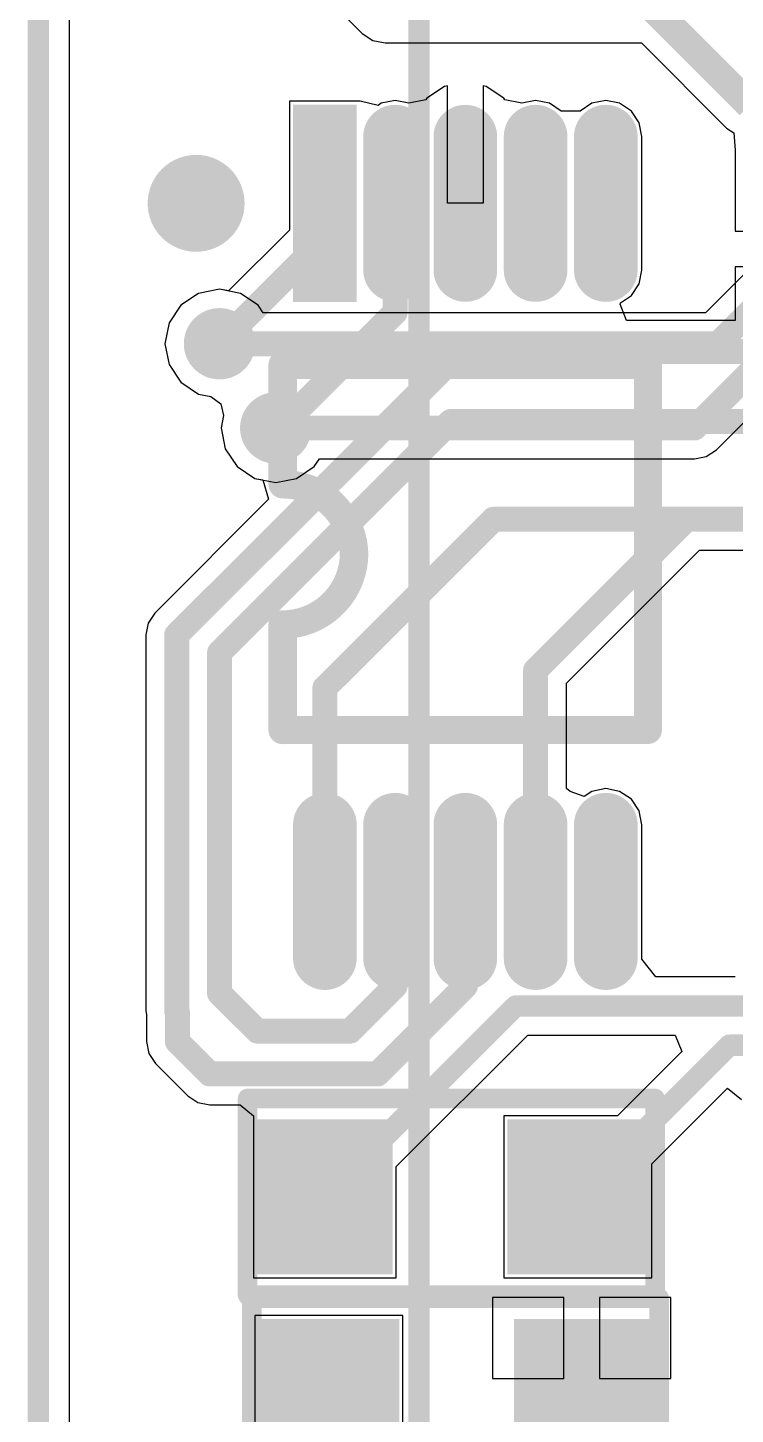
# Model space of a CAD drawing. Header units: millimetres. Extents: x -0.78 to 0.93, y -0.37 to 1.4.
# Drawn here: x -0.7772 to -0.5789, y 0.0542 to 0.4429 of the extents above; entities that cross this region are included whole.
import ezdxf

# ---------------------------------------------------------------- set-up
doc = ezdxf.new("R2010")
doc.units = ezdxf.units.MM
doc.header["$MEASUREMENT"] = 0
for name, color, linetype in [('BottomLayer', 5, 'Continuous'), ('BottomOverlay', 54, 'Continuous'), ('BottomSolder', 6, 'Continuous'), ('TopLayer', 1, 'Continuous'), ('TopOverlay', 2, 'Continuous'), ('ViaHoleLayer', 16, 'Continuous')]:
    doc.layers.add(name, color=color, linetype=linetype)

# ---------------------------------------------------------------- blocks, each defined once
blk = doc.blocks.new('1_69_OLED_38')
at = {"layer": 'TopOverlay', "const_width": 0.006}
for points in [[(-0.77418, -0.41423), (-0.77418, 0.88498)], [(-0.66749, -0.25502), (-0.66749, 0.80262)]]:
    blk.add_lwpolyline(points, dxfattribs=at)
blk = doc.blocks.new('MSOP10_L_B_41')
at = {"layer": 'BottomLayer'}
blk.add_hatch(color=5, dxfattribs=at).paths.add_polyline_path([(-0.03445, 0.07283), (-0.04429, 0.07283), (-0.04429, 0.12008), (-0.03445, 0.12008)])
h = blk.add_hatch(color=5, dxfattribs=at)
edge = h.paths.add_edge_path()
edge.add_arc((-0.01969, 0.11516), 0.00492, 0, 180)
edge.add_line((-0.02461, 0.11516), (-0.02461, 0.07776))
edge.add_arc((-0.01969, 0.07776), 0.00492, 180, 360)
edge.add_line((-0.01476, 0.07776), (-0.01476, 0.11516))
h = blk.add_hatch(color=5, dxfattribs=at)
edge = h.paths.add_edge_path()
edge.add_arc((0, 0.11516), 0.00492, 0, 180)
edge.add_line((-0.00492, 0.11516), (-0.00492, 0.07776))
edge.add_arc((0, 0.07776), 0.00492, 180, 360)
edge.add_line((0.00492, 0.07776), (0.00492, 0.11516))
h = blk.add_hatch(color=5, dxfattribs=at)
edge = h.paths.add_edge_path()
edge.add_arc((0.01969, 0.11516), 0.00492, 0, 180)
edge.add_line((0.01476, 0.11516), (0.01476, 0.07776))
edge.add_arc((0.01969, 0.07776), 0.00492, 180, 360)
edge.add_line((0.02461, 0.07776), (0.02461, 0.11516))
h = blk.add_hatch(color=5, dxfattribs=at)
edge = h.paths.add_edge_path()
edge.add_arc((0.03937, 0.11516), 0.00492, 0, 180)
edge.add_line((0.03445, 0.11516), (0.03445, 0.07776))
edge.add_arc((0.03937, 0.07776), 0.00492, 180, 360)
edge.add_line((0.04429, 0.07776), (0.04429, 0.11516))
h = blk.add_hatch(color=5, dxfattribs=at)
edge = h.paths.add_edge_path()
edge.add_arc((-0.03937, -0.07776), 0.00492, 0, 180)
edge.add_line((-0.04429, -0.07776), (-0.04429, -0.11516))
edge.add_arc((-0.03937, -0.11516), 0.00492, 180, 360)
edge.add_line((-0.03445, -0.11516), (-0.03445, -0.07776))
h = blk.add_hatch(color=5, dxfattribs=at)
edge = h.paths.add_edge_path()
edge.add_arc((-0.01969, -0.07776), 0.00492, 0, 180)
edge.add_line((-0.02461, -0.07776), (-0.02461, -0.11516))
edge.add_arc((-0.01969, -0.11516), 0.00492, 180, 360)
edge.add_line((-0.01476, -0.11516), (-0.01476, -0.07776))
h = blk.add_hatch(color=5, dxfattribs=at)
edge = h.paths.add_edge_path()
edge.add_arc((0, -0.07776), 0.00492, 0, 180)
edge.add_line((-0.00492, -0.07776), (-0.00492, -0.11516))
edge.add_arc((0, -0.11516), 0.00492, 180, 360)
edge.add_line((0.00492, -0.11516), (0.00492, -0.07776))
h = blk.add_hatch(color=5, dxfattribs=at)
edge = h.paths.add_edge_path()
edge.add_arc((0.01969, -0.07776), 0.00492, 0, 180)
edge.add_line((0.01476, -0.07776), (0.01476, -0.11516))
edge.add_arc((0.01969, -0.11516), 0.00492, 180, 360)
edge.add_line((0.02461, -0.11516), (0.02461, -0.07776))
h = blk.add_hatch(color=5, dxfattribs=at)
edge = h.paths.add_edge_path()
edge.add_arc((0.03937, -0.07776), 0.00492, 0, 180)
edge.add_line((0.03445, -0.07776), (0.03445, -0.11516))
edge.add_arc((0.03937, -0.11516), 0.00492, 180, 360)
edge.add_line((0.04429, -0.11516), (0.04429, -0.07776))
at = {"layer": 'BottomSolder'}
blk.add_hatch(color=6, dxfattribs=at).paths.add_polyline_path([(-0.03045, 0.06883), (-0.04829, 0.06883), (-0.04829, 0.12408), (-0.03045, 0.12408)])
h = blk.add_hatch(color=6, dxfattribs=at)
edge = h.paths.add_edge_path()
edge.add_arc((-0.01969, 0.11516), 0.00892, 0, 180)
edge.add_line((-0.02861, 0.11516), (-0.02861, 0.07776))
edge.add_arc((-0.01969, 0.07776), 0.00892, 180, 360)
edge.add_line((-0.01076, 0.07776), (-0.01076, 0.11516))
h = blk.add_hatch(color=6, dxfattribs=at)
edge = h.paths.add_edge_path()
edge.add_arc((0, 0.11516), 0.00892, 0, 180)
edge.add_line((-0.00892, 0.11516), (-0.00892, 0.07776))
edge.add_arc((0, 0.07776), 0.00892, 180, 360)
edge.add_line((0.00892, 0.07776), (0.00892, 0.11516))
h = blk.add_hatch(color=6, dxfattribs=at)
edge = h.paths.add_edge_path()
edge.add_arc((0.01969, 0.11516), 0.00892, 0, 180)
edge.add_line((0.01076, 0.11516), (0.01076, 0.07776))
edge.add_arc((0.01969, 0.07776), 0.00892, 180, 360)
edge.add_line((0.02861, 0.07776), (0.02861, 0.11516))
h = blk.add_hatch(color=6, dxfattribs=at)
edge = h.paths.add_edge_path()
edge.add_arc((0.03937, 0.11516), 0.00892, 0, 180)
edge.add_line((0.03045, 0.11516), (0.03045, 0.07776))
edge.add_arc((0.03937, 0.07776), 0.00892, 180, 360)
edge.add_line((0.04829, 0.07776), (0.04829, 0.11516))
h = blk.add_hatch(color=6, dxfattribs=at)
edge = h.paths.add_edge_path()
edge.add_arc((-0.03937, -0.07776), 0.00892, 0, 180)
edge.add_line((-0.04829, -0.07776), (-0.04829, -0.11516))
edge.add_arc((-0.03937, -0.11516), 0.00892, 180, 360)
edge.add_line((-0.03045, -0.11516), (-0.03045, -0.07776))
h = blk.add_hatch(color=6, dxfattribs=at)
edge = h.paths.add_edge_path()
edge.add_arc((-0.01969, -0.07776), 0.00892, 0, 180)
edge.add_line((-0.02861, -0.07776), (-0.02861, -0.11516))
edge.add_arc((-0.01969, -0.11516), 0.00892, 180, 360)
edge.add_line((-0.01076, -0.11516), (-0.01076, -0.07776))
h = blk.add_hatch(color=6, dxfattribs=at)
edge = h.paths.add_edge_path()
edge.add_arc((0, -0.07776), 0.00892, 0, 180)
edge.add_line((-0.00892, -0.07776), (-0.00892, -0.11516))
edge.add_arc((0, -0.11516), 0.00892, 180, 360)
edge.add_line((0.00892, -0.11516), (0.00892, -0.07776))
h = blk.add_hatch(color=6, dxfattribs=at)
edge = h.paths.add_edge_path()
edge.add_arc((0.01969, -0.07776), 0.00892, 0, 180)
edge.add_line((0.01076, -0.07776), (0.01076, -0.11516))
edge.add_arc((0.01969, -0.11516), 0.00892, 180, 360)
edge.add_line((0.02861, -0.11516), (0.02861, -0.07776))
h = blk.add_hatch(color=6, dxfattribs=at)
edge = h.paths.add_edge_path()
edge.add_arc((0.03937, -0.07776), 0.00892, 0, 180)
edge.add_line((0.03045, -0.07776), (0.03045, -0.11516))
edge.add_arc((0.03937, -0.11516), 0.00892, 180, 360)
edge.add_line((0.04829, -0.11516), (0.04829, -0.07776))
at = {"layer": 'BottomOverlay'}
for points, const_width in [([(-0.06937, 0.09646, 1), (-0.08154, 0.09646, 1)], 0.015), ([(-0.08529, 0.09646, 1), (-0.07779, 0.09646, 1)], 0.0075), ([(-0.07312, 0.09646, 1), (-0.06562, 0.09646, 1)], 0.0075), ([(-0.05318, 0.05118, 1), (-0.04918, 0.05118, 1)], 0.004), ([(-0.05315, 0.05118, 1), (-0.04921, 0.05118, 1)], 0.00394), ([(0.04921, 0.05118, 1), (0.05315, 0.05118, 1)], 0.00394), ([(0.04921, 0.05118, 1), (0.05315, 0.05118, 1)], 0.00394), ([(-0.05318, 0.01811, 1), (-0.04918, 0.01811, 1)], 0.004), ([(-0.05318, 0.01772, 1), (-0.04918, 0.01772, 1)], 0.004), ([(-0.03318, -0.00165, 1), (-0.02918, -0.00165, 1)], 0.004), ([(-0.03318, -0.00228, 1), (-0.02918, -0.00228, 1)], 0.004), ([(-0.05318, -0.02165, 1), (-0.04918, -0.02165, 1)], 0.004), ([(-0.05318, -0.02189, 1), (-0.04918, -0.02189, 1)], 0.004), ([(-0.05318, -0.05118, 1), (-0.04918, -0.05118, 1)], 0.004), ([(-0.05315, -0.05118, 1), (-0.04921, -0.05118, 1)], 0.00394), ([(0.04921, -0.05118, 1), (0.05315, -0.05118, 1)], 0.00394), ([(0.04921, -0.05118, 1), (0.05315, -0.05118, 1)], 0.00394)]:
    blk.add_lwpolyline(points, format="xyb", close=True, dxfattribs=dict(at, const_width=const_width))
for points, const_width in [([(-0.05118, 0.01811), (-0.05118, 0.05118)], 0.008), ([(-0.05118, 0.05118), (0.05118, 0.05118)], 0.00787), ([(0.05118, -0.05118), (0.05118, 0.05118)], 0.00787), ([(-0.05118, -0.05118), (-0.05118, -0.02189)], 0.008), ([(-0.05118, -0.05118), (0.05118, -0.05118)], 0.00787)]:
    blk.add_lwpolyline(points, dxfattribs=dict(at, const_width=const_width))
at = {"layer": 'BottomOverlay', "const_width": 0.008}
for points in [[(-0.05118, 0.01772, -0.414214), (-0.03118, -0.00228)], [(-0.03118, -0.00165, -0.414214), (-0.05118, -0.02165)]]:
    blk.add_lwpolyline(points, format="xyb", dxfattribs=at)
blk = doc.blocks.new('0603R_B_42')
at = {"layer": 'BottomLayer'}
for points in [[(-0.05043, 0.01772), (-0.02043, 0.01772), (-0.02043, -0.01772), (-0.05043, -0.01772)], [(0.01969, 0.01772), (0.05118, 0.01772), (0.05118, -0.01772), (0.01969, -0.01772)]]:
    blk.add_hatch(color=5, dxfattribs=at).paths.add_polyline_path(points)
at = {"layer": 'BottomSolder'}
for points in [[(-0.05443, 0.02172), (-0.01643, 0.02172), (-0.01643, -0.02172), (-0.05443, -0.02172)], [(0.01569, 0.02172), (0.05518, 0.02172), (0.05518, -0.02172), (0.01569, -0.02172)]]:
    blk.add_hatch(color=6, dxfattribs=at).paths.add_polyline_path(points)
at = {"layer": 'BottomOverlay', "const_width": 0.00551}
for points in [[(-0.05709, 0.02756), (-0.05709, -0.02756)], [(0.05709, 0.02756), (-0.05709, 0.02756)], [(0.05709, 0.02756), (0.05709, -0.02756)], [(0.05709, -0.02756), (-0.05709, -0.02756)]]:
    blk.add_lwpolyline(points, dxfattribs=at)
at = {"layer": 'BottomOverlay', "const_width": 0.00276}
for points in [[(-0.05847, 0.02756, 1), (-0.05571, 0.02756, 1)], [(-0.05847, 0.02756, 1), (-0.05571, 0.02756, 1)], [(0.05571, 0.02756, 1), (0.05847, 0.02756, 1)], [(0.05571, 0.02756, 1), (0.05847, 0.02756, 1)], [(-0.05847, -0.02756, 1), (-0.05571, -0.02756, 1)], [(-0.05847, -0.02756, 1), (-0.05571, -0.02756, 1)], [(0.05571, -0.02756, 1), (0.05847, -0.02756, 1)], [(0.05571, -0.02756, 1), (0.05847, -0.02756, 1)]]:
    blk.add_lwpolyline(points, format="xyb", close=True, dxfattribs=at)
blk = doc.blocks.new('0603R_B_51')
at = {"layer": 'BottomLayer'}
for points in [[(-0.05043, 0.01772), (-0.02043, 0.01772), (-0.02043, -0.01772), (-0.05043, -0.01772)], [(0.01969, 0.01772), (0.05118, 0.01772), (0.05118, -0.01772), (0.01969, -0.01772)]]:
    blk.add_hatch(color=5, dxfattribs=at).paths.add_polyline_path(points)
at = {"layer": 'BottomSolder'}
for points in [[(-0.05443, 0.02172), (-0.01643, 0.02172), (-0.01643, -0.02172), (-0.05443, -0.02172)], [(0.01568, 0.02172), (0.05518, 0.02172), (0.05518, -0.02172), (0.01568, -0.02172)]]:
    blk.add_hatch(color=6, dxfattribs=at).paths.add_polyline_path(points)
at = {"layer": 'BottomOverlay', "const_width": 0.00551}
for points in [[(-0.05709, 0.02756), (0.05709, 0.02756)], [(-0.05709, -0.02756), (-0.05709, 0.02756)], [(0.05709, -0.02756), (0.05709, 0.02756)], [(-0.05709, -0.02756), (0.05709, -0.02756)]]:
    blk.add_lwpolyline(points, dxfattribs=at)
at = {"layer": 'BottomOverlay', "const_width": 0.00276}
for points in [[(-0.05847, 0.02756, 1), (-0.05571, 0.02756, 1)], [(-0.05847, 0.02756, 1), (-0.05571, 0.02756, 1)], [(0.05571, 0.02756, 1), (0.05847, 0.02756, 1)], [(0.05571, 0.02756, 1), (0.05847, 0.02756, 1)], [(-0.05847, -0.02756, 1), (-0.05571, -0.02756, 1)], [(-0.05847, -0.02756, 1), (-0.05571, -0.02756, 1)], [(0.05571, -0.02756, 1), (0.05847, -0.02756, 1)], [(0.05571, -0.02756, 1), (0.05847, -0.02756, 1)]]:
    blk.add_lwpolyline(points, format="xyb", close=True, dxfattribs=at)

msp = doc.modelspace()

# ---------------------------------------------------------------- hatches: boundary and pattern name
at = {"layer": 'BottomLayer'}
h = msp.add_hatch(color=5, dxfattribs=at)
edge = h.paths.add_edge_path()
edge.add_arc((-0.72343, 0.35433), 0.01, 0, 360)
h = msp.add_hatch(color=5, dxfattribs=at)
edge = h.paths.add_edge_path()
edge.add_arc((-0.70768, 0.33071), 0.01, 0, 360)
at = {"layer": 'TopLayer'}
h = msp.add_hatch(color=1, dxfattribs=at)
edge = h.paths.add_edge_path()
edge.add_arc((-0.72343, 0.35433), 0.01, 0, 360)
h = msp.add_hatch(color=1, dxfattribs=at)
edge = h.paths.add_edge_path()
edge.add_arc((-0.70768, 0.33071), 0.01, 0, 360)
at = {"layer": 'ViaHoleLayer'}
h = msp.add_hatch(color=16, dxfattribs=at)
edge = h.paths.add_edge_path()
edge.add_arc((-0.72343, 0.35433), 0.006, 0, 360)
h = msp.add_hatch(color=16, dxfattribs=at)
edge = h.paths.add_edge_path()
edge.add_arc((-0.70768, 0.33071), 0.006, 0, 360)

# ---------------------------------------------------------------- linework, layer by layer
at = {"layer": 'BottomLayer'}
for p, q in [((-0.76547, -0.357), (-0.76547, 0.9259)), ((-0.70728, 0.46516), (-0.68347, 0.44135)), ((-0.68347, 0.44135), (-0.68049, 0.43936)), ((-0.68049, 0.43936), (-0.67698, 0.43866)), ((-0.67698, 0.43866), (-0.60518, 0.43866)), ((-0.60518, 0.43866), (-0.58129, 0.41477)), ((-0.66035, 0.42646), (-0.66529, 0.42316)), ((-0.65953, 0.42662), (-0.66035, 0.42646)), ((-0.65953, 0.3937), (-0.65953, 0.42662)), ((-0.64871, 0.42646), (-0.64953, 0.42662)), ((-0.64953, 0.42662), (-0.64953, 0.3937)), ((-0.64377, 0.42316), (-0.64871, 0.42646)), ((-0.68398, 0.42232), (-0.70382, 0.42232)), ((-0.70382, 0.42232), (-0.70382, 0.38619)), ((-0.67898, 0.42115), (-0.68398, 0.42232)), ((-0.68398, 0.42232), (-0.68398, 0.42232)), ((-0.67808, 0.42175), (-0.67898, 0.42115)), ((-0.67421, 0.42252), (-0.67808, 0.42175)), ((-0.67034, 0.42175), (-0.67421, 0.42252)), ((-0.6656, 0.42269), (-0.67034, 0.42175)), ((-0.66529, 0.42316), (-0.6656, 0.42269)), ((-0.64346, 0.42269), (-0.64377, 0.42316)), ((-0.63871, 0.42175), (-0.64346, 0.42269)), ((-0.63484, 0.42252), (-0.63871, 0.42175)), ((-0.63097, 0.42175), (-0.63484, 0.42252)), ((-0.62769, 0.41955), (-0.63097, 0.42175)), ((-0.61903, 0.42175), (-0.62231, 0.41955)), ((-0.61516, 0.42252), (-0.61903, 0.42175)), ((-0.61129, 0.42175), (-0.61516, 0.42252)), ((-0.608, 0.41955), (-0.61129, 0.42175)), ((-0.62231, 0.41955), (-0.62769, 0.41955)), ((-0.60581, 0.41627), (-0.608, 0.41955)), ((-0.60504, 0.4124), (-0.60581, 0.41627)), ((-0.60504, 0.375), (-0.60504, 0.4124)), ((-0.58129, 0.41477), (-0.57931, 0.41345)), ((-0.57931, 0.41345), (-0.5789, 0.40862)), ((-0.5789, 0.40862), (-0.5789, 0.40862)), ((-0.5789, 0.40862), (-0.5789, 0.40862)), ((-0.5789, 0.40862), (-0.5789, 0.38591)), ((-0.64953, 0.3937), (-0.65953, 0.3937)), ((-0.70382, 0.38619), (-0.72089, 0.36912)), ((-0.5789, 0.38591), (-0.55315, 0.38591)), ((-0.60581, 0.37113), (-0.60504, 0.375)), ((-0.55315, 0.37591), (-0.5789, 0.37591)), ((-0.5789, 0.37591), (-0.5789, 0.36081)), ((-0.72343, 0.36962), (-0.72928, 0.36846)), ((-0.72089, 0.36912), (-0.72343, 0.36962)), ((-0.608, 0.36785), (-0.60581, 0.37113)), ((-0.72928, 0.36846), (-0.73424, 0.36515)), ((-0.61112, 0.36544), (-0.61105, 0.36581)), ((-0.60936, 0.36081), (-0.61112, 0.36544)), ((-0.61105, 0.36581), (-0.608, 0.36785)), ((-0.73424, 0.36515), (-0.73755, 0.36018)), ((-0.73755, 0.36018), (-0.73872, 0.35433)), ((-0.5789, 0.36081), (-0.60936, 0.36081)), ((-0.73872, 0.35433), (-0.73755, 0.34848)), ((-0.73755, 0.34848), (-0.73424, 0.34352)), ((-0.73424, 0.34352), (-0.72928, 0.3402)), ((-0.72928, 0.3402), (-0.72584, 0.33952)), ((-0.72584, 0.33952), (-0.72306, 0.33748)), ((-0.72306, 0.33748), (-0.72228, 0.33417)), ((-0.72228, 0.33417), (-0.72297, 0.33071)), ((-0.72297, 0.33071), (-0.72181, 0.32486)), ((-0.72181, 0.32486), (-0.71849, 0.31989)), ((-0.71849, 0.31989), (-0.71353, 0.31658)), ((-0.71353, 0.31658), (-0.7113, 0.31614)), ((-0.7113, 0.31614), (-0.70966, 0.31071)), ((-0.70966, 0.31071), (-0.74155, 0.27882)), ((-0.62618, 0.25921), (-0.58893, 0.29645)), ((-0.58893, 0.29645), (-0.57315, 0.29645)), ((-0.74343, 0.276), (-0.74409, 0.27269)), ((-0.74155, 0.27882), (-0.74343, 0.276)), ((-0.74409, 0.27269), (-0.74409, 0.16727)), ((-0.62618, 0.22961), (-0.62618, 0.25921)), ((-0.62511, 0.22879), (-0.62618, 0.22961)), ((-0.61516, 0.2296), (-0.61903, 0.22883)), ((-0.61129, 0.22883), (-0.61516, 0.2296)), ((-0.62118, 0.2274), (-0.62511, 0.22879)), ((-0.61903, 0.22883), (-0.62118, 0.2274)), ((-0.608, 0.22664), (-0.61129, 0.22883)), ((-0.60581, 0.22336), (-0.608, 0.22664)), ((-0.60504, 0.21949), (-0.60581, 0.22336)), ((-0.60504, 0.18209), (-0.60504, 0.21949)), ((-0.60509, 0.18183), (-0.60504, 0.18209)), ((-0.60118, 0.17683), (-0.60509, 0.18183)), ((-0.57886, 0.17683), (-0.60118, 0.17683)), ((-0.74409, 0.16727), (-0.7439, 0.16632)), ((-0.7439, 0.16632), (-0.7439, 0.15866)), ((-0.6739, 0.12362), (-0.637, 0.16052)), ((-0.637, 0.16052), (-0.59574, 0.16052)), ((-0.59574, 0.16052), (-0.59383, 0.1559)), ((-0.7439, 0.15866), (-0.74324, 0.15534)), ((-0.59383, 0.1559), (-0.61185, 0.13787)), ((-0.74324, 0.15534), (-0.74136, 0.15253)), ((-0.74136, 0.15253), (-0.73231, 0.14348)), ((-0.60228, 0.12437), (-0.58102, 0.14563)), ((-0.58102, 0.14563), (-0.57717, 0.14242)), ((-0.73231, 0.14348), (-0.7295, 0.1416)), ((-0.7295, 0.1416), (-0.72618, 0.14094)), ((-0.72618, 0.14094), (-0.71763, 0.14094)), ((-0.71763, 0.14094), (-0.7139, 0.13787)), ((-0.7139, 0.13787), (-0.7139, 0.09244)), ((-0.61185, 0.13787), (-0.64378, 0.13787)), ((-0.64378, 0.13787), (-0.64378, 0.09244)), ((-0.6739, 0.09244), (-0.6739, 0.12362)), ((-0.60228, 0.09244), (-0.60228, 0.12437)), ((-0.7139, 0.09244), (-0.6739, 0.09244)), ((-0.64378, 0.09244), (-0.60228, 0.09244)), ((-0.62689, 0.08691), (-0.64689, 0.08691)), ((-0.64689, 0.08691), (-0.64689, 0.06419)), ((-0.62689, 0.06419), (-0.62689, 0.08691)), ((-0.59689, 0.08691), (-0.61689, 0.08691)), ((-0.61689, 0.08691), (-0.61689, 0.06419)), ((-0.59689, 0.06419), (-0.59689, 0.08691)), ((-0.67201, 0.08191), (-0.71351, 0.08191)), ((-0.71351, 0.08191), (-0.71351, 0.03648)), ((-0.67201, 0.03648), (-0.67201, 0.08191)), ((-0.64689, 0.06419), (-0.62689, 0.06419)), ((-0.61689, 0.06419), (-0.59689, 0.06419))]:
    msp.add_line(p, q, dxfattribs=at)
for points, const_width in [([(-0.60138, 0.44783), (-0.5748, 0.42126)], 0.008), ([(-0.6939, 0.38386), (-0.6939, 0.3937)], 0.007), ([(-0.67421, 0.36309), (-0.67421, 0.3937)], 0.007), ([(-0.72343, 0.35433), (-0.6939, 0.38386)], 0.007), ([(-0.70659, 0.33071), (-0.67421, 0.36309)], 0.007), ([(-0.73543, 0.27269), (-0.65597, 0.35214)], 0.007), ([(-0.65597, 0.35214), (-0.39297, 0.35214)], 0.007), ([(-0.72343, 0.26772), (-0.6586, 0.33254)], 0.007), ([(-0.6586, 0.33254), (-0.39297, 0.33254)], 0.007), ([(-0.70768, 0.33071), (-0.70659, 0.33071)], 0.007), ([(-0.6939, 0.25787), (-0.64665, 0.30512)], 0.007), ([(-0.64665, 0.30512), (-0.59252, 0.30512)], 0.007), ([(-0.63484, 0.2628), (-0.59252, 0.30512)], 0.007), ([(-0.59252, 0.30512), (-0.55315, 0.30512)], 0.007), ([(-0.73543, 0.16727), (-0.73543, 0.27269)], 0.007), ([(-0.72343, 0.17224), (-0.72343, 0.26772)], 0.007), ([(-0.63484, 0.20079), (-0.63484, 0.2628)], 0.007), ([(-0.6939, 0.20079), (-0.6939, 0.25787)], 0.007), ([(-0.67421, 0.17421), (-0.67421, 0.20079)], 0.007), ([(-0.65453, 0.17421), (-0.65453, 0.20079)], 0.007), ([(-0.72343, 0.17224), (-0.71279, 0.16161)], 0.007), ([(-0.68682, 0.16161), (-0.67421, 0.17421)], 0.007), ([(-0.67913, 0.14961), (-0.65453, 0.17421)], 0.007), ([(-0.6939, 0.11516), (-0.64038, 0.16867)], 0.006), ([(-0.64038, 0.16867), (-0.25529, 0.16867)], 0.006), ([(-0.73543, 0.16727), (-0.73524, 0.16708)], 0.007), ([(-0.73524, 0.15866), (-0.73524, 0.16708)], 0.007), ([(-0.71279, 0.16161), (-0.68682, 0.16161)], 0.007), ([(-0.73524, 0.15866), (-0.72618, 0.14961)], 0.007), ([(-0.62303, 0.11516), (-0.58052, 0.15767)], 0.006), ([(-0.58052, 0.15767), (-0.26693, 0.15767)], 0.006), ([(-0.72618, 0.14961), (-0.67913, 0.14961)], 0.007), ([(-0.69276, 0.00419), (-0.69276, 0.05919)], 0.009)]:
    msp.add_lwpolyline(points, dxfattribs=dict(at, const_width=const_width))
for points, const_width in [([(-0.69565, 0.3937, 1), (-0.69215, 0.3937, 1)], 0.0035), ([(-0.67596, 0.3937, 1), (-0.67246, 0.3937, 1)], 0.0035), ([(-0.69565, 0.38386, 1), (-0.69215, 0.38386, 1)], 0.0035), ([(-0.69565, 0.38386, 1), (-0.69215, 0.38386, 1)], 0.0035), ([(-0.67596, 0.36309, 1), (-0.67246, 0.36309, 1)], 0.0035), ([(-0.67596, 0.36309, 1), (-0.67246, 0.36309, 1)], 0.0035), ([(-0.72518, 0.35433, 1), (-0.72168, 0.35433, 1)], 0.0035), ([(-0.65772, 0.35214, 1), (-0.65422, 0.35214, 1)], 0.0035), ([(-0.65772, 0.35214, 1), (-0.65422, 0.35214, 1)], 0.0035), ([(-0.66035, 0.33254, 1), (-0.65685, 0.33254, 1)], 0.0035), ([(-0.66035, 0.33254, 1), (-0.65685, 0.33254, 1)], 0.0035), ([(-0.70943, 0.33071, 1), (-0.70593, 0.33071, 1)], 0.0035), ([(-0.70834, 0.33071, 1), (-0.70484, 0.33071, 1)], 0.0035), ([(-0.70834, 0.33071, 1), (-0.70484, 0.33071, 1)], 0.0035), ([(-0.6484, 0.30512, 1), (-0.6449, 0.30512, 1)], 0.0035), ([(-0.6484, 0.30512, 1), (-0.6449, 0.30512, 1)], 0.0035), ([(-0.59427, 0.30512, 1), (-0.59077, 0.30512, 1)], 0.0035), ([(-0.59427, 0.30512, 1), (-0.59077, 0.30512, 1)], 0.0035), ([(-0.59427, 0.30512, 1), (-0.59077, 0.30512, 1)], 0.0035), ([(-0.73718, 0.27269, 1), (-0.73368, 0.27269, 1)], 0.0035), ([(-0.73718, 0.27269, 1), (-0.73368, 0.27269, 1)], 0.0035), ([(-0.72518, 0.26772, 1), (-0.72168, 0.26772, 1)], 0.0035), ([(-0.72518, 0.26772, 1), (-0.72168, 0.26772, 1)], 0.0035), ([(-0.63659, 0.2628, 1), (-0.63309, 0.2628, 1)], 0.0035), ([(-0.63659, 0.2628, 1), (-0.63309, 0.2628, 1)], 0.0035), ([(-0.69565, 0.25787, 1), (-0.69215, 0.25787, 1)], 0.0035), ([(-0.69565, 0.25787, 1), (-0.69215, 0.25787, 1)], 0.0035), ([(-0.69565, 0.20079, 1), (-0.69215, 0.20079, 1)], 0.0035), ([(-0.67596, 0.20079, 1), (-0.67246, 0.20079, 1)], 0.0035), ([(-0.65628, 0.20079, 1), (-0.65278, 0.20079, 1)], 0.0035), ([(-0.63659, 0.20079, 1), (-0.63309, 0.20079, 1)], 0.0035), ([(-0.72518, 0.17224, 1), (-0.72168, 0.17224, 1)], 0.0035), ([(-0.72518, 0.17224, 1), (-0.72168, 0.17224, 1)], 0.0035), ([(-0.67596, 0.17421, 1), (-0.67246, 0.17421, 1)], 0.0035), ([(-0.67596, 0.17421, 1), (-0.67246, 0.17421, 1)], 0.0035), ([(-0.65628, 0.17421, 1), (-0.65278, 0.17421, 1)], 0.0035), ([(-0.65628, 0.17421, 1), (-0.65278, 0.17421, 1)], 0.0035), ([(-0.64188, 0.16867, 1), (-0.63888, 0.16867, 1)], 0.003), ([(-0.64188, 0.16867, 1), (-0.63888, 0.16867, 1)], 0.003), ([(-0.73718, 0.16727, 1), (-0.73368, 0.16727, 1)], 0.0035), ([(-0.73718, 0.16727, 1), (-0.73368, 0.16727, 1)], 0.0035), ([(-0.73699, 0.16708, 1), (-0.73349, 0.16708, 1)], 0.0035), ([(-0.73699, 0.16708, 1), (-0.73349, 0.16708, 1)], 0.0035), ([(-0.71454, 0.16161, 1), (-0.71104, 0.16161, 1)], 0.0035), ([(-0.71454, 0.16161, 1), (-0.71104, 0.16161, 1)], 0.0035), ([(-0.68857, 0.16161, 1), (-0.68507, 0.16161, 1)], 0.0035), ([(-0.68857, 0.16161, 1), (-0.68507, 0.16161, 1)], 0.0035), ([(-0.73699, 0.15866, 1), (-0.73349, 0.15866, 1)], 0.0035), ([(-0.73699, 0.15866, 1), (-0.73349, 0.15866, 1)], 0.0035), ([(-0.58201, 0.15767, 1), (-0.57901, 0.15767, 1)], 0.003), ([(-0.58201, 0.15767, 1), (-0.57901, 0.15767, 1)], 0.003), ([(-0.72793, 0.14961, 1), (-0.72443, 0.14961, 1)], 0.0035), ([(-0.72793, 0.14961, 1), (-0.72443, 0.14961, 1)], 0.0035), ([(-0.68088, 0.14961, 1), (-0.67738, 0.14961, 1)], 0.0035), ([(-0.68088, 0.14961, 1), (-0.67738, 0.14961, 1)], 0.0035), ([(-0.6954, 0.11516, 1), (-0.6924, 0.11516, 1)], 0.003), ([(-0.62453, 0.11516, 1), (-0.62153, 0.11516, 1)], 0.003), ([(-0.69501, 0.05919, 1), (-0.69051, 0.05919, 1)], 0.0045)]:
    msp.add_lwpolyline(points, format="xyb", close=True, dxfattribs=dict(at, const_width=const_width))
at = {"layer": 'TopLayer'}
for p, q in [((-0.76547, -0.357), (-0.76547, 0.9259)), ((-0.44314, 0.50711), (-0.58725, 0.363)), ((-0.72343, 0.36962), (-0.72928, 0.36846)), ((-0.71757, 0.36846), (-0.72343, 0.36962)), ((-0.58418, 0.32458), (-0.53575, 0.37302)), ((-0.72928, 0.36846), (-0.73424, 0.36515)), ((-0.71261, 0.36515), (-0.71757, 0.36846)), ((-0.73424, 0.36515), (-0.73755, 0.36018)), ((-0.71118, 0.363), (-0.71261, 0.36515)), ((-0.58725, 0.363), (-0.71118, 0.363)), ((-0.73755, 0.36018), (-0.73872, 0.35433)), ((-0.73872, 0.35433), (-0.73755, 0.34848)), ((-0.73755, 0.34848), (-0.73424, 0.34352)), ((-0.73424, 0.34352), (-0.72928, 0.3402)), ((-0.72928, 0.3402), (-0.72584, 0.33952)), ((-0.72584, 0.33952), (-0.72306, 0.33748)), ((-0.72306, 0.33748), (-0.72228, 0.33417)), ((-0.72228, 0.33417), (-0.72297, 0.33071)), ((-0.72297, 0.33071), (-0.72181, 0.32486)), ((-0.72181, 0.32486), (-0.71849, 0.31989)), ((-0.59031, 0.32204), (-0.587, 0.3227)), ((-0.587, 0.3227), (-0.58418, 0.32458)), ((-0.71849, 0.31989), (-0.71353, 0.31658)), ((-0.70182, 0.31658), (-0.69686, 0.31989)), ((-0.69686, 0.31989), (-0.69543, 0.32204)), ((-0.69543, 0.32204), (-0.59031, 0.32204)), ((-0.71353, 0.31658), (-0.70768, 0.31541)), ((-0.70768, 0.31541), (-0.70182, 0.31658))]:
    msp.add_line(p, q, dxfattribs=at)
at = {"layer": 'TopLayer', "const_width": 0.007}
for points in [[(-0.58366, 0.35433), (-0.43701, 0.50098)], [(-0.59031, 0.33071), (-0.43204, 0.48898)], [(-0.72343, 0.35433), (-0.58366, 0.35433)], [(-0.70768, 0.33071), (-0.59031, 0.33071)]]:
    msp.add_lwpolyline(points, dxfattribs=at)
at = {"layer": 'TopLayer', "const_width": 0.0035}
for points in [[(-0.72518, 0.35433, 1), (-0.72168, 0.35433, 1)], [(-0.58541, 0.35433, 1), (-0.58191, 0.35433, 1)], [(-0.58541, 0.35433, 1), (-0.58191, 0.35433, 1)], [(-0.70943, 0.33071, 1), (-0.70593, 0.33071, 1)], [(-0.59206, 0.33071, 1), (-0.58856, 0.33071, 1)], [(-0.59206, 0.33071, 1), (-0.58856, 0.33071, 1)]]:
    msp.add_lwpolyline(points, format="xyb", close=True, dxfattribs=at)

# ---------------------------------------------------------------- block references
for name, p, rotation in [('1_69_OLED_38', (0, 0.04921), 360), ('MSOP10_L_B_41', (-0.65453, 0.29724), 360), ('0603R_B_51', (-0.65846, 0.11516), 360), ('0603R_B_42', (-0.65732, 0.05919), 180)]:
    msp.add_blockref(name, p, dxfattribs=dict(rotation=rotation))

doc.saveas('drawing.dxf')
